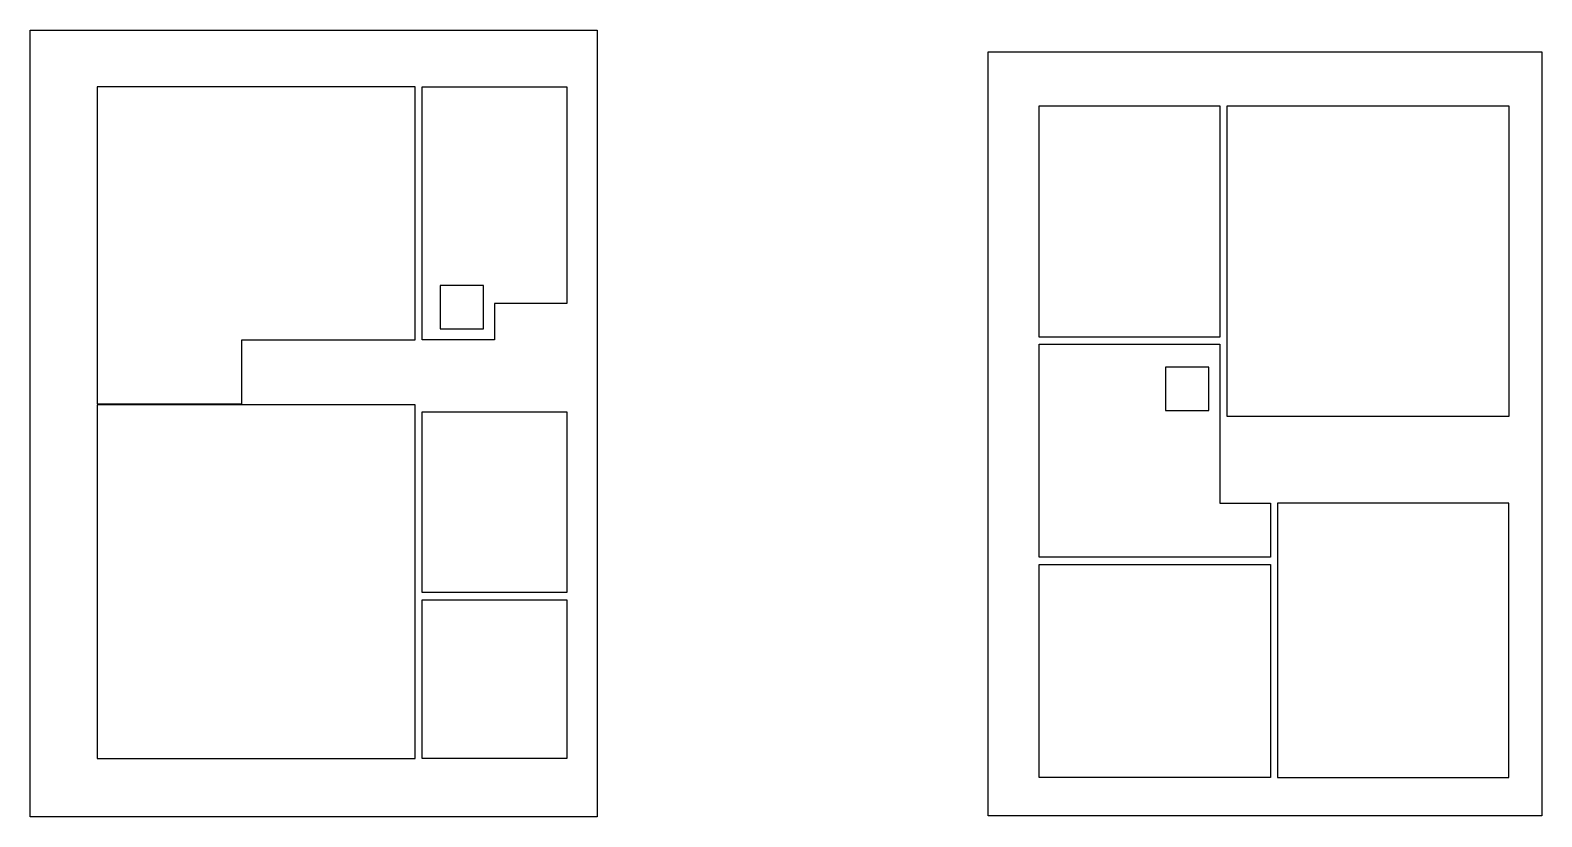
# Model space of a CAD drawing. Header units: millimetres. Extents: x 9 to 219, y 11 to 120.
import ezdxf

# ---------------------------------------------------------------- set-up
doc = ezdxf.new("R2010")
doc.units = ezdxf.units.MM
doc.layers.add('AREE LEONARDO', color=7, linetype='Continuous', lineweight=25)

msp = doc.modelspace()

# ---------------------------------------------------------------- linework, layer by layer
at = {"layer": 'AREE LEONARDO', "color": 4}
for points in [[(9.48, 120.36), (87.95, 120.36), (87.95, 11.47), (9.48, 11.47)], [(142.1, 117.37), (218.73, 117.37), (218.73, 11.62), (142.1, 11.62)]]:
    msp.add_lwpolyline(points, close=True, dxfattribs=at)
at = {"layer": 'AREE LEONARDO', "color": 5}
for points in [[(18.75, 112.51), (18.75, 68.62), (38.75, 68.62), (38.75, 77.52), (62.75, 77.52), (62.75, 112.51)], [(63.75, 77.52), (63.75, 112.51), (83.75, 112.51), (83.75, 82.52), (73.75, 82.52), (73.75, 77.52)], [(175.16, 109.88), (214.16, 109.88), (214.16, 66.9), (175.16, 66.9)], [(149.16, 76.88), (174.16, 76.88), (174.16, 54.9), (181.16, 54.9), (181.16, 47.39), (149.16, 47.39)], [(62.75, 68.52), (18.75, 68.52), (18.75, 19.53), (62.75, 19.53)], [(214.16, 54.9), (182.16, 54.9), (182.16, 16.89), (214.16, 16.89)], [(149.16, 46.39), (181.16, 46.39), (181.16, 16.89), (149.16, 16.89)]]:
    msp.add_lwpolyline(points, close=True, dxfattribs=at)
at = {"layer": 'AREE LEONARDO', "color": 3}
for points in [[(149.16, 109.88), (174.16, 109.88), (174.16, 77.88), (149.16, 77.88)], [(63.75, 67.53), (83.75, 67.53), (83.75, 42.53), (63.75, 42.53)], [(63.75, 41.52), (83.75, 41.52), (83.75, 19.52), (63.75, 19.52)]]:
    msp.add_lwpolyline(points, close=True, dxfattribs=at)
at = {"layer": 'AREE LEONARDO', "color": 1}
for points in [[(66.25, 79.02), (72.25, 79.02), (72.25, 85.02), (66.25, 85.02)], [(166.66, 67.7), (172.66, 67.7), (172.66, 73.7), (166.66, 73.7)]]:
    msp.add_lwpolyline(points, close=True, dxfattribs=at)

doc.saveas('drawing.dxf')
